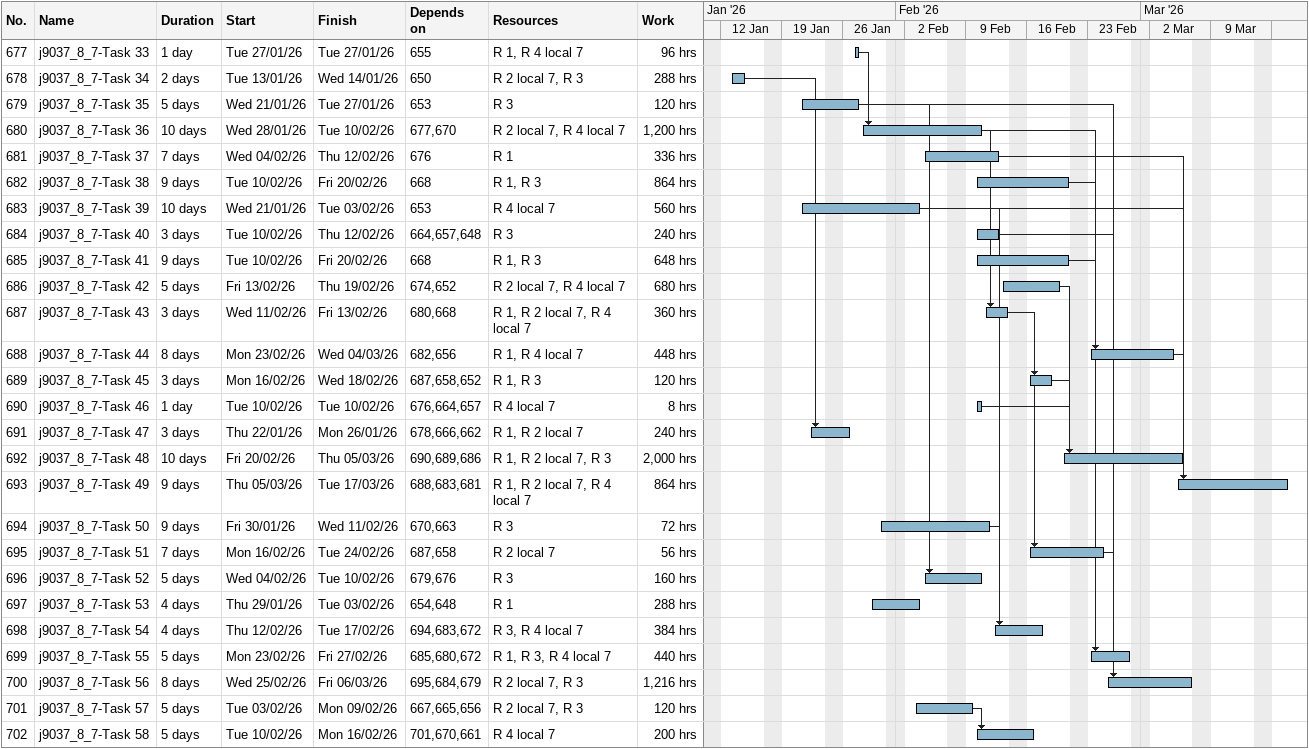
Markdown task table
| ID | Task | Duration | Start | Finish | Predecessors | Resources | Work (h) |
|---|---|---|---|---|---|---|---|
| 677 | j9037_8_7-Task 33 | 1d | 2026-01-27 | 2026-01-27 | 655 | R 1, R 4 local 7 | 96 |
| 678 | j9037_8_7-Task 34 | 2d | 2026-01-13 | 2026-01-14 | 650 | R 2 local 7, R 3 | 288 |
| 679 | j9037_8_7-Task 35 | 5d | 2026-01-21 | 2026-01-27 | 653 | R 3 | 120 |
| 680 | j9037_8_7-Task 36 | 10d | 2026-01-28 | 2026-02-10 | 677, 670 | R 2 local 7, R 4 local 7 | 1200 |
| 681 | j9037_8_7-Task 37 | 7d | 2026-02-04 | 2026-02-12 | 676 | R 1 | 336 |
| 682 | j9037_8_7-Task 38 | 9d | 2026-02-10 | 2026-02-20 | 668 | R 1, R 3 | 864 |
| 683 | j9037_8_7-Task 39 | 10d | 2026-01-21 | 2026-02-03 | 653 | R 4 local 7 | 560 |
| 684 | j9037_8_7-Task 40 | 3d | 2026-02-10 | 2026-02-12 | 664, 657, 648 | R 3 | 240 |
| 685 | j9037_8_7-Task 41 | 9d | 2026-02-10 | 2026-02-20 | 668 | R 1, R 3 | 648 |
| 686 | j9037_8_7-Task 42 | 5d | 2026-02-13 | 2026-02-19 | 674, 652 | R 2 local 7, R 4 local 7 | 680 |
| 687 | j9037_8_7-Task 43 | 3d | 2026-02-11 | 2026-02-13 | 680, 668 | R 1, R 2 local 7, R 4 local 7 | 360 |
| 688 | j9037_8_7-Task 44 | 8d | 2026-02-23 | 2026-03-04 | 682, 656 | R 1, R 4 local 7 | 448 |
| 689 | j9037_8_7-Task 45 | 3d | 2026-02-16 | 2026-02-18 | 687, 658, 652 | R 1, R 3 | 120 |
| 690 | j9037_8_7-Task 46 | 1d | 2026-02-10 | 2026-02-10 | 676, 664, 657 | R 4 local 7 | 8 |
| 691 | j9037_8_7-Task 47 | 3d | 2026-01-22 | 2026-01-26 | 678, 666, 662 | R 1, R 2 local 7 | 240 |
| 692 | j9037_8_7-Task 48 | 10d | 2026-02-20 | 2026-03-05 | 690, 689, 686 | R 1, R 2 local 7, R 3 | 2000 |
| 693 | j9037_8_7-Task 49 | 9d | 2026-03-05 | 2026-03-17 | 688, 683, 681 | R 1, R 2 local 7, R 4 local 7 | 864 |
| 694 | j9037_8_7-Task 50 | 9d | 2026-01-30 | 2026-02-11 | 670, 663 | R 3 | 72 |
| 695 | j9037_8_7-Task 51 | 7d | 2026-02-16 | 2026-02-24 | 687, 658 | R 2 local 7 | 56 |
| 696 | j9037_8_7-Task 52 | 5d | 2026-02-04 | 2026-02-10 | 679, 676 | R 3 | 160 |
| 697 | j9037_8_7-Task 53 | 4d | 2026-01-29 | 2026-02-03 | 654, 648 | R 1 | 288 |
| 698 | j9037_8_7-Task 54 | 4d | 2026-02-12 | 2026-02-17 | 694, 683, 672 | R 3, R 4 local 7 | 384 |
| 699 | j9037_8_7-Task 55 | 5d | 2026-02-23 | 2026-02-27 | 685, 680, 672 | R 1, R 3, R 4 local 7 | 440 |
| 700 | j9037_8_7-Task 56 | 8d | 2026-02-25 | 2026-03-06 | 695, 684, 679 | R 2 local 7, R 3 | 1216 |
| 701 | j9037_8_7-Task 57 | 5d | 2026-02-03 | 2026-02-09 | 667, 665, 656 | R 2 local 7, R 3 | 120 |
| 702 | j9037_8_7-Task 58 | 5d | 2026-02-10 | 2026-02-16 | 701, 670, 661 | R 4 local 7 | 200 |
